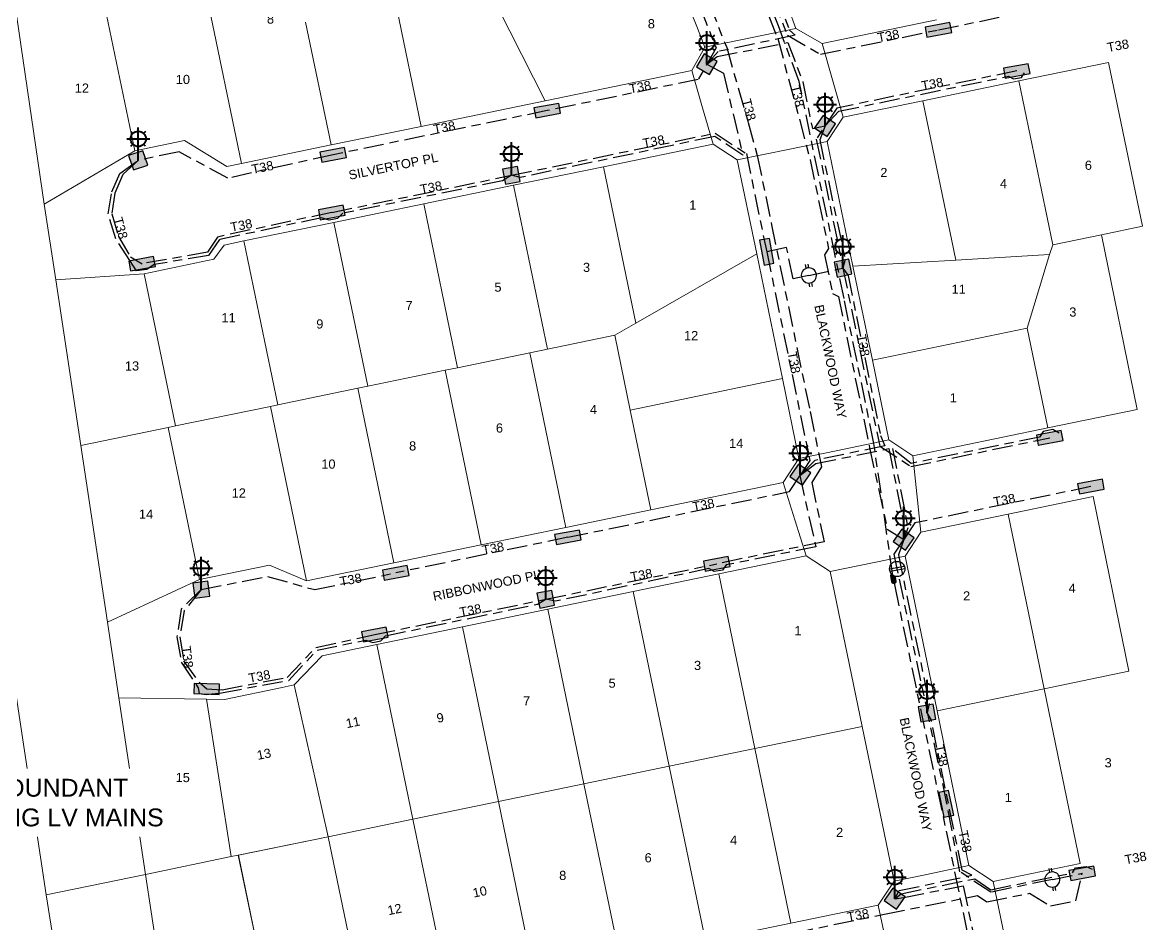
# Model space of a CAD drawing. Header units: metres. Extents: x 298156 to 298818, y 6171580 to 6172425.
# Drawn here: x 298597.5 to 298818.1, y 6171962.5 to 6172139.5 of the extents above; entities that cross this region are included whole.
import ezdxf
from ezdxf import colors
from ezdxf.entities.mleader import LeaderData, LeaderLine
from ezdxf.enums import TextEntityAlignment as Align
from ezdxf.math import Vec2, Vec3

# ---------------------------------------------------------------- set-up
doc = ezdxf.new("R2010")
doc.units = ezdxf.units.M
doc.linetypes.add('Cable Exist UG', pattern=[8.2, 4, -1.2, 1.8, -1.2])
doc.layers.get('0').update_dxf_attribs({"color": 6})
doc.layers.add('Cadastre Land Parcels_SP_EXT', color=9, linetype='Continuous', lineweight=5)
doc.layers.add('Cadastre Roads_SP_EXT', color=9, linetype='Continuous', lineweight=5)
for name, color, linetype in [('Equip_HV_EXT', 7, 'Continuous'), ('Equip_LV_EXT', 7, 'Continuous'), ('Equip_SP_SL_EXT', 7, 'Continuous'), ('Mains_HV_EXT', 7, 'Continuous'), ('Mains_LV_EXT', 7, 'Continuous'), ('Mains_SL_EXT', 7, 'Continuous'), ('Notes_SP_MISC', 7, 'Continuous'), ('SupportsUG_SP_LV_EXT', 7, 'Continuous'), ('SupportsUG_SP_LV_SL_EXT', 7, 'Continuous')]:
    doc.layers.add(name, color=color, linetype=linetype)
doc.layers.get('0').off()
doc.styles.add('COLUMN_LABEL', font='arial.ttf')
doc.styles.add('iecARIAL', font='arial.ttf', dxfattribs={"height": 2})
doc.styles.add('POLE_LABEL', font='arial.ttf')
doc.styles.get("Standard").update_dxf_attribs({"font": 'arial.ttf'})

# ---------------------------------------------------------------- blocks, each defined once
blk = doc.blocks.new('COLUMN_EXT')
blk.add_hatch(color=256).paths.add_polyline_path([(-1.49, 1.48), (-1.49, -1.49), (1.48, -1.49), (1.48, 1.48)])
blk.add_lwpolyline([(-1.49, -1.49), (1.48, -1.49), (1.48, 1.48), (-1.49, 1.48)], close=True)
for tag, height, style, flags, p in [('ASSET_NUM', 2.5, 'COLUMN_LABEL', 8, (2, 2)), ('STRUCTURE_PLANT_NUMBER', 0.2, 'POLE_LABEL', 9, (1.81, 0.03)), ('STREET_CODE', 0.2, 'COLUMN_LABEL', 9, (1.81, -0.2))]:
    blk.add_attdef(tag, text='', height=height, dxfattribs=dict(style=style, flags=flags)).set_placement(p, align=Align.MIDDLE_LEFT)
at = {"flags": 1}
blk.add_attdef('Z', (1.81, -2.35), '', height=0.2, dxfattribs=at)
at = {"flags": 9}
for tag, p in [('COLUMN_TYPE', (1.81, -0.4)), ('OWNED_BY', (1.81, -0.6)), ('STATE', (1.81, -0.8)), ('USAGE', (1.81, -1)), ('STREETNAME', (1.81, -1.6)), ('SUBURB', (1.81, -1.8)), ('LEGEND', (1.81, -1.2)), ('LOCATION', (1.81, -1.4)), ('NOTES', (1.81, -2))]:
    blk.add_attdef(tag, text='', height=0.2, dxfattribs=at).set_placement(p, align=Align.MIDDLE_LEFT)
blk = doc.blocks.new('PILLAR_EXT')
blk.add_hatch(color=256).paths.add_polyline_path([(-2.475, 0.99), (-2.475, -0.99), (2.475, -0.99), (2.475, 0.99)])
blk.add_lwpolyline([(-2.475, -0.99), (2.475, -0.99), (2.475, 0.99), (-2.475, 0.99)], close=True)
at = {"style": 'iecARIAL', "flags": 8}
blk.add_attdef('ASSET_NUM', (1.5, 3.5), '', height=2.5, dxfattribs=at)
for tag, p, flags in [('OWNED_BY', (0, -0.2), 9), ('STATE', (0, -0.4), 9), ('SUPPORT_TYPE', (0, -0.6), 9), ('STREETNAME', (0, -1.8), 9), ('SUBURB', (0, -2), 1), ('USAGE', (0, -0.8), 9), ('LEGEND', (0, -1), 9), ('LOCATION', (0, -1.2), 9), ('NOTES', (0, -1.4), 9), ('PARENT', (0, -1.6), 9)]:
    blk.add_attdef(tag, p, '', height=0.2, dxfattribs=dict(flags=flags))
blk = doc.blocks.new('SL_LANTERN_EXT')
at = {"lineweight": 40}
for p, q in [((-1.46, 5.68), (-1.06, 5.28)), ((0, 1.97), (0, 6.47)), ((1.46, 5.68), (1.06, 5.28)), ((-2.25, 4.22), (2.25, 4.22)), ((-1.46, 2.76), (-1.06, 3.16)), ((0, 0), (0, 2.72)), ((1.46, 2.76), (1.06, 3.16))]:
    blk.add_line(p, q, dxfattribs=at)
blk.add_circle((0, 4.22), 1.5, dxfattribs=at)
at = {"style": 'iecARIAL', "flags": 8}
blk.add_attdef('ASSET_NUM', (1.5, 1.5), '', height=2.5, dxfattribs=at)
for tag, p, height, flags in [('OPERATING_VOLTAGE', (0.98, -1.65), 0.2, 9), ('ORIENTATION', (0.98, -1.85), 0.2, 9), ('OWNED_BY', (0.98, -2.05), 0.2, 9), ('STATE', (0.98, -2.25), 0.2, 9), ('CONSTRUCTED_VOLTAGE', (0.98, -0.65), 0.2, 9), ('CONTROL_TYPE', (0.98, -0.85), 0.2, 9), ('LANTERN_PURPOSE', (0.98, -1.05), 0.2, 9), ('LANTERN_TYPE', (0.98, -1.25), 0.2, 9), ('NO_PHASES', (0.98, -1.45), 0.2, 9), ('LNUMBER', (2.18, -3.25), 2.5, 8), ('USAGE', (0.98, -2.45), 0.2, 9), ('CEXIST', (0.98, -2.65), 0.2, 9), ('CNEW', (0.98, -2.85), 0.2, 9), ('CNUMBER', (0.98, -3.05), 0.2, 9), ('CREMOVE', (0.98, -3.25), 0.2, 9), ('CREPLACE', (0.98, -3.45), 0.2, 9), ('LKINGHEIGHT', (0.98, -3.65), 0.2, 9), ('LBRACKET', (0.98, -3.85), 0.2, 9), ('LBRACKETVOCAB', (0.98, -4.05), 0.2, 9), ('LCATEGORY', (0.98, -4.25), 0.2, 9), ('LCHARGE1', (0.98, -4.45), 0.2, 9), ('LCHARGE1PERCENT', (0.98, -4.65), 0.2, 9), ('LCHARGE2', (0.98, -4.85), 0.2, 9), ('LCHARGE2PERCENT', (0.98, -5.05), 0.2, 9), ('LCHARGE3', (0.98, -5.25), 0.2, 9), ('LCHARGE3PERCENT', (0.98, -5.45), 0.2, 9), ('LEXIST', (0.98, -5.65), 0.2, 9), ('LLAMP', (0.98, -5.85), 0.2, 9), ('LLAMPVOCAB', (0.98, -6.05), 0.2, 9), ('LMAST', (0.98, -6.25), 0.2, 9), ('LMASTVOCAB', (0.98, -6.45), 0.2, 9), ('LNEW', (0.98, -6.65), 0.2, 9), ('LANTNUMBER', (0.98, -6.85), 0.2, 9), ('LOUTREACH', (0.98, -7.25), 0.2, 9), ('LOUTREACHVOCAB', (0.98, -7.45), 0.2, 9), ('LRATECODE', (0.98, -7.65), 0.2, 9), ('LREMOVE', (0.98, -7.85), 0.2, 9), ('LREPLACE', (0.98, -8.05), 0.2, 9), ('LTYPE', (0.98, -8.25), 0.2, 9), ('LTYPEVOCAB', (0.98, -8.45), 0.2, 9), ('LEGEND', (0.98, -8.65), 0.2, 9), ('LOCATION', (0.98, -8.85), 0.2, 9), ('STREETNAME', (0.98, -9.25), 0.2, 9), ('SUBURB', (0.98, -9.45), 0.2, 1), ('NOTES', (0.98, -9.05), 0.2, 9)]:
    blk.add_attdef(tag, p, '', height=height, dxfattribs=dict(flags=flags))
blk = doc.blocks.new('HV_STJ_EXT')
h = blk.add_hatch(color=256)
edge = h.paths.add_edge_path()
edge.add_ellipse((-0.59, 0.13), major_axis=(0.226, 0.226), ratio=1, start_angle=45, end_angle=135)
edge.add_line((-0.91, 0.13), (-0.91, -0.13))
edge.add_ellipse((-0.59, -0.13), major_axis=(0.226, 0.226), ratio=1, start_angle=135, end_angle=225)
edge.add_line((-0.59, -0.45), (0.59, -0.45))
edge.add_ellipse((0.59, -0.13), major_axis=(-0.226, 0.226), ratio=1, start_angle=135, end_angle=225)
edge.add_line((0.91, -0.13), (0.91, 0.13))
edge.add_ellipse((0.59, 0.13), major_axis=(-0.226, 0.226), ratio=1, start_angle=225, end_angle=315)
edge.add_line((0.59, 0.45), (-0.59, 0.45))
blk.add_lwpolyline([(-0.91, 0.13), (-0.91, -0.13, 0.414214), (-0.59, -0.45), (0.59, -0.45, 0.414214), (0.91, -0.13), (0.91, 0.13, 0.414214), (0.59, 0.45), (-0.59, 0.45, 0.414214)], format="xyb", close=True)
for tag, flags, p in [('ORIENTATION', 9, (1.5, 0)), ('Z', 1, (1.5, -0.8)), ('USAGE', 9, (1.5, -0.2)), ('LEGEND', 9, (1.5, -0.4)), ('NOTES', 9, (1.5, -0.6))]:
    blk.add_attdef(tag, text='', height=0.2, dxfattribs=dict(flags=flags)).set_placement(p, align=Align.MIDDLE_LEFT)
blk = doc.blocks.new('LV_UG_LINKS_OPEN_EXT')
blk.add_wipeout([(-0.25, 1.47), (-0.43, 1.43), (-0.61, 1.36), (-0.77, 1.28), (-0.93, 1.17), (-1.07, 1.05), (-1.19, 0.9), (-1.29, 0.75), (-1.38, 0.58), (-1.44, 0.4), (-1.48, 0.22), (-1.49, 0.03), (-1.49, -0.16), (-1.45, -0.34), (-1.4, -0.52), (-1.32, -0.69), (-1.23, -0.85), (-1.11, -1), (-0.98, -1.13), (-0.83, -1.24), (-0.66, -1.34), (-0.49, -1.41), (-0.31, -1.46), (-0.13, -1.49), (0.06, -1.49), (0.25, -1.47), (0.43, -1.43), (0.61, -1.36), (0.77, -1.28), (0.93, -1.17), (1.07, -1.05), (1.19, -0.9), (1.29, -0.75), (1.38, -0.58), (1.44, -0.4), (1.48, -0.22), (1.49, -0.03), (1.49, 0.16), (1.45, 0.34), (1.4, 0.52), (1.32, 0.69), (1.23, 0.85), (1.11, 1), (0.98, 1.13), (0.83, 1.24), (0.66, 1.34), (0.49, 1.41), (0.31, 1.46), (0.13, 1.49), (-0.06, 1.49)])
for p, q in [((-0.25, 1.47), (-0.25, 2.22)), ((0.25, 1.47), (0.25, 2.22)), ((-0.25, -1.47), (-0.25, -2.22)), ((0.25, -1.47), (0.25, -2.22))]:
    blk.add_line(p, q)
blk.add_lwpolyline([(0, -1.49, 1), (0, 1.49, 1)], format="xyb", close=True)
at = {"flags": 9}
for tag, p in [('ACTUAL_STATUS', (0, 0)), ('CONSTRUCTED_VOLTAGE', (0, -0.2)), ('OPERATING_VOLTAGE', (0, -0.6)), ('ORIENTATION', (0, -0.8)), ('STATE', (0, -1)), ('SWITCH_TYPE', (0, -1.2)), ('NO_PHASES', (0, -0.4)), ('USAGE', (0, -1.4)), ('NOTES', (0, -1.6))]:
    blk.add_attdef(tag, text='', height=0.2, dxfattribs=at).set_placement(p, align=Align.MIDDLE_LEFT)
at = {"flags": 1}
blk.add_attdef('Z', (0, 0), '', height=0.2, dxfattribs=at)
blk = doc.blocks.new('LV_UG_LINKS_CLOSED_EXT')
blk.add_wipeout([(-1.06, 1.06), (-1.18, 0.92), (-1.29, 0.76), (-1.37, 0.59), (-1.43, 0.42), (-1.48, 0.23), (-1.49, 0.05), (-1.49, -0.14), (-1.46, -0.33), (-1.41, -0.51), (-1.33, -0.68), (-1.24, -0.84), (-1.12, -0.99), (-0.99, -1.12), (-0.84, -1.24), (-0.68, -1.33), (-0.51, -1.41), (-0.33, -1.46), (-0.14, -1.49), (0.05, -1.49), (0.23, -1.48), (0.42, -1.43), (0.59, -1.37), (0.76, -1.29), (0.92, -1.18), (1.06, -1.06), (1.18, -0.92), (1.29, -0.76), (1.37, -0.59), (1.43, -0.42), (1.48, -0.23), (1.49, -0.05), (1.49, 0.14), (1.46, 0.33), (1.41, 0.51), (1.33, 0.68), (1.24, 0.84), (1.12, 0.99), (0.99, 1.12), (0.84, 1.24), (0.68, 1.33), (0.51, 1.41), (0.33, 1.46), (0.14, 1.49), (-0.05, 1.49), (-0.23, 1.48), (-0.42, 1.43), (-0.59, 1.37), (-0.76, 1.29), (-0.92, 1.18)])
for p, q in [((-0.25, -1.48), (-0.25, 1.48)), ((0.25, -1.48), (0.25, 1.48))]:
    blk.add_line(p, q)
blk.add_circle((0, 0), 1.5)
at = {"flags": 9}
for tag, p in [('ACTUAL_STATUS', (0, 0)), ('CONSTRUCTED_VOLTAGE', (0, -0.2)), ('OPERATING_VOLTAGE', (0, -0.6)), ('ORIENTATION', (0, -0.8)), ('STATE', (0, -1)), ('SWITCH_TYPE', (0, -1.2)), ('NO_PHASES', (0, -0.4)), ('USAGE', (0, -1.4)), ('NOTES', (0, -1.6))]:
    blk.add_attdef(tag, text='', height=0.2, dxfattribs=at).set_placement(p, align=Align.MIDDLE_LEFT)
at = {"flags": 1}
blk.add_attdef('Z', (0, 0), '', height=0.2, dxfattribs=at)

msp = doc.modelspace()

# ---------------------------------------------------------------- linework, layer by layer
at = {"layer": 'Cadastre Land Parcels_SP_EXT', "linetype": 'Continuous'}
for p, q in [((298632.88, 6172148.41), (298640.43, 6172111.85)), ((298640.43, 6172111.85), (298632.88, 6172148.41)), ((298619.5, 6172114.33), (298613.32, 6172144.21)), ((298613.32, 6172144.21), (298619.5, 6172114.33)), ((298670.93, 6172142.24), (298675.7, 6172119.13)), ((298675.7, 6172119.13), (298670.93, 6172142.24)), ((298690.85, 6172142.33), (298700.08, 6172124.17)), ((298700.08, 6172124.17), (298690.85, 6172142.33)), ((298729.98, 6172138.43), (298728.46, 6172142.13)), ((298747.86, 6172142.13), (298749.23, 6172138.37)), ((298596.34, 6172140.54), (298601.75, 6172103.86)), ((298601.75, 6172103.86), (298596.34, 6172140.54)), ((298653.03, 6172139.6), (298658.05, 6172115.49)), ((298658.05, 6172115.49), (298653.03, 6172139.6)), ((298754.42, 6172135.39), (298776.84, 6172140.02)), ((298731.41, 6172134.69), (298729.98, 6172138.43)), ((298749.23, 6172138.37), (298754.42, 6172135.39)), ((298576.8, 6172136.36), (298602.09, 6171968.27)), ((298728.83, 6172130.11), (298731.41, 6172134.69)), ((298731.41, 6172134.69), (298731.41, 6172134.69)), ((298810.66, 6172131.68), (298793.03, 6172128.04)), ((298817.3, 6172099.53), (298810.66, 6172131.68)), ((298810.66, 6172131.68), (298817.3, 6172099.53)), ((298700.08, 6172124.17), (298728.83, 6172130.11)), ((298793.03, 6172128.04), (298774.19, 6172124.15)), ((298793.03, 6172128.04), (298799.67, 6172095.89)), ((298799.67, 6172095.89), (298793.03, 6172128.04)), ((298675.7, 6172119.13), (298700.08, 6172124.17)), ((298774.19, 6172124.15), (298758.52, 6172120.92)), ((298780.65, 6172092.89), (298774.19, 6172124.15)), ((298774.19, 6172124.15), (298774.19, 6172124.15)), ((298774.19, 6172124.15), (298780.65, 6172092.89)), ((298758.52, 6172120.92), (298755.41, 6172116.19)), ((298658.05, 6172115.49), (298675.7, 6172119.13)), ((298675.7, 6172119.13), (298675.7, 6172119.13)), ((298619.5, 6172114.33), (298629.29, 6172116.36)), ((298629.29, 6172116.36), (298637.6, 6172111.26)), ((298640.43, 6172111.85), (298658.05, 6172115.49)), ((298733.05, 6172115.66), (298711.48, 6172111.2)), ((298737.77, 6172112.55), (298733.05, 6172115.66)), ((298755.41, 6172116.19), (298760.46, 6172091.7)), ((298601.75, 6172103.86), (298619.5, 6172114.33)), ((298637.6, 6172111.26), (298640.43, 6172111.85)), ((298640.43, 6172111.85), (298640.43, 6172111.85)), ((298711.48, 6172111.2), (298693.85, 6172107.56)), ((298717.83, 6172080.48), (298711.48, 6172111.2)), ((298711.48, 6172111.2), (298717.83, 6172080.48)), ((298741.58, 6172094.11), (298737.77, 6172112.55)), ((298693.85, 6172107.56), (298676.22, 6172103.92)), ((298700.49, 6172075.4), (298693.85, 6172107.56)), ((298693.85, 6172107.56), (298700.49, 6172075.4)), ((298601.75, 6172103.86), (298601.75, 6172103.86)), ((298604, 6172089), (298601.75, 6172103.86)), ((298601.75, 6172103.86), (298601.75, 6172103.86)), ((298676.22, 6172103.92), (298658.58, 6172100.27)), ((298676.22, 6172103.92), (298682.86, 6172071.76)), ((298682.86, 6172071.76), (298676.22, 6172103.92)), ((298658.58, 6172100.27), (298640.95, 6172096.63)), ((298658.58, 6172100.27), (298665.23, 6172068.12)), ((298665.23, 6172068.12), (298658.58, 6172100.27)), ((298809.24, 6172097.86), (298817.3, 6172099.53)), ((298817.3, 6172099.53), (298809.24, 6172097.86)), ((298817.3, 6172099.53), (298817.3, 6172099.53)), ((298817.3, 6172099.53), (298817.3, 6172099.53)), ((298799.67, 6172095.89), (298809.24, 6172097.86)), ((298809.24, 6172097.86), (298799.67, 6172095.89)), ((298816.28, 6172063.58), (298809.24, 6172097.86)), ((298809.24, 6172097.86), (298816.28, 6172063.58)), ((298637.03, 6172095.82), (298635.06, 6172093.03)), ((298640.95, 6172096.63), (298637.03, 6172095.82)), ((298640.95, 6172096.63), (298647.6, 6172064.47)), ((298647.6, 6172064.47), (298640.95, 6172096.63)), ((298799.67, 6172095.89), (298799.08, 6172093.97)), ((298799.08, 6172093.97), (298799.67, 6172095.89)), ((298635.06, 6172093.03), (298621.34, 6172090.2)), ((298717.83, 6172080.48), (298741.58, 6172094.11)), ((298741.58, 6172094.11), (298717.83, 6172080.48)), ((298741.58, 6172094.11), (298741.58, 6172094.11)), ((298746.64, 6172069.62), (298741.58, 6172094.11)), ((298760.46, 6172091.7), (298780.65, 6172092.89)), ((298780.65, 6172092.89), (298760.46, 6172091.7)), ((298799.08, 6172093.97), (298780.65, 6172092.89)), ((298780.65, 6172092.89), (298799.08, 6172093.97)), ((298780.65, 6172092.89), (298780.65, 6172092.89)), ((298794.64, 6172079.53), (298799.08, 6172093.97)), ((298799.08, 6172093.97), (298794.64, 6172079.53)), ((298760.46, 6172091.7), (298764.28, 6172073.26)), ((298621.34, 6172090.2), (298604, 6172089)), ((298604, 6172089), (298608.91, 6172056.46)), ((298608.91, 6172056.46), (298604, 6172089)), ((298627.52, 6172060.33), (298621.34, 6172090.2)), ((298621.34, 6172090.2), (298627.52, 6172060.33)), ((298713.73, 6172078.14), (298717.83, 6172080.48)), ((298717.83, 6172080.48), (298713.73, 6172078.14)), ((298717.83, 6172080.48), (298717.83, 6172080.48)), ((298764.28, 6172073.26), (298794.64, 6172079.53)), ((298794.64, 6172079.53), (298764.28, 6172073.26)), ((298794.64, 6172079.53), (298794.64, 6172079.53)), ((298794.64, 6172079.53), (298798.69, 6172059.93)), ((298798.69, 6172059.93), (298794.64, 6172079.53)), ((298794.64, 6172079.53), (298794.64, 6172079.53)), ((298713.73, 6172078.14), (298700.49, 6172075.4)), ((298700.49, 6172075.4), (298713.73, 6172078.14)), ((298716.77, 6172063.45), (298713.73, 6172078.14)), ((298713.73, 6172078.14), (298716.77, 6172063.45)), ((298697.08, 6172074.69), (298700.49, 6172075.4)), ((298700.49, 6172075.4), (298697.08, 6172074.69)), ((298700.49, 6172075.4), (298700.49, 6172075.4)), ((298697.08, 6172074.69), (298682.86, 6172071.76)), ((298682.86, 6172071.76), (298697.08, 6172074.69)), ((298704.13, 6172040.41), (298697.08, 6172074.69)), ((298697.08, 6172074.69), (298704.13, 6172040.41)), ((298764.28, 6172073.26), (298767.51, 6172057.58)), ((298665.23, 6172068.12), (298680.43, 6172071.25)), ((298680.43, 6172071.25), (298665.23, 6172068.12)), ((298682.86, 6172071.76), (298680.43, 6172071.25)), ((298680.43, 6172071.25), (298682.86, 6172071.76)), ((298680.43, 6172071.25), (298687.47, 6172036.97)), ((298687.47, 6172036.97), (298680.43, 6172071.25)), ((298682.86, 6172071.76), (298682.86, 6172071.76)), ((298746.64, 6172069.62), (298716.77, 6172063.45)), ((298716.77, 6172063.45), (298746.64, 6172069.62)), ((298749.88, 6172053.94), (298746.64, 6172069.62)), ((298746.64, 6172069.62), (298746.64, 6172069.62)), ((298647.6, 6172064.47), (298663.28, 6172067.71)), ((298663.28, 6172067.71), (298647.6, 6172064.47)), ((298665.23, 6172068.12), (298663.28, 6172067.71)), ((298663.28, 6172067.71), (298665.23, 6172068.12)), ((298663.28, 6172067.71), (298670.33, 6172033.43)), ((298670.33, 6172033.43), (298663.28, 6172067.71)), ((298663.28, 6172067.71), (298663.28, 6172067.71)), ((298665.23, 6172068.12), (298665.23, 6172068.12)), ((298646.14, 6172064.17), (298627.52, 6172060.33)), ((298627.52, 6172060.33), (298646.14, 6172064.17)), ((298647.6, 6172064.47), (298646.14, 6172064.17)), ((298646.14, 6172064.17), (298647.6, 6172064.47)), ((298653.23, 6172029.89), (298646.14, 6172064.17)), ((298646.14, 6172064.17), (298646.14, 6172064.17)), ((298646.14, 6172064.17), (298653.23, 6172029.89)), ((298646.14, 6172064.17), (298646.14, 6172064.17)), ((298720.81, 6172043.86), (298716.77, 6172063.45)), ((298716.77, 6172063.45), (298716.77, 6172063.45)), ((298716.77, 6172063.45), (298720.81, 6172043.86)), ((298798.69, 6172059.93), (298816.28, 6172063.58)), ((298816.28, 6172063.58), (298816.28, 6172063.58)), ((298626.06, 6172060.02), (298608.91, 6172056.46)), ((298608.91, 6172056.46), (298626.06, 6172060.02)), ((298627.52, 6172060.33), (298626.06, 6172060.02)), ((298626.06, 6172060.02), (298627.52, 6172060.33)), ((298626.06, 6172060.02), (298632.24, 6172030.15)), ((298632.24, 6172030.15), (298626.06, 6172060.02)), ((298627.52, 6172060.33), (298627.52, 6172060.33)), ((298772.24, 6172054.47), (298798.69, 6172059.93)), ((298767.51, 6172057.58), (298772.24, 6172054.47)), ((298608.91, 6172056.46), (298614.13, 6172021.82)), ((298614.13, 6172021.82), (298608.91, 6172056.46)), ((298746.77, 6172049.22), (298749.88, 6172053.94)), ((298720.81, 6172043.86), (298746.77, 6172049.22)), ((298746.77, 6172049.22), (298746.77, 6172049.22)), ((298807.6, 6172046.45), (298790.95, 6172043.02)), ((298814.65, 6172012.17), (298807.6, 6172046.45)), ((298807.6, 6172046.45), (298814.65, 6172012.17)), ((298704.13, 6172040.41), (298720.81, 6172043.86)), ((298790.95, 6172043.02), (298773.8, 6172039.48)), ((298798, 6172008.73), (298790.95, 6172043.02)), ((298790.95, 6172043.02), (298798, 6172008.73)), ((298687.47, 6172036.97), (298704.13, 6172040.41)), ((298704.13, 6172040.41), (298704.13, 6172040.41)), ((298773.8, 6172039.48), (298770.69, 6172034.75)), ((298670.33, 6172033.43), (298687.47, 6172036.97)), ((298687.47, 6172036.97), (298687.47, 6172036.97)), ((298653.23, 6172029.89), (298670.33, 6172033.43)), ((298751.28, 6172034.82), (298734.13, 6172031.28)), ((298756, 6172031.72), (298751.28, 6172034.82)), ((298770.69, 6172034.75), (298776.97, 6172004.39)), ((298632.24, 6172030.15), (298645.95, 6172032.99)), ((298645.95, 6172032.99), (298653.23, 6172029.89)), ((298734.13, 6172031.28), (298717.36, 6172027.82)), ((298734.13, 6172031.28), (298741.19, 6171997)), ((298741.19, 6171997), (298734.13, 6172031.28)), ((298762.27, 6172001.35), (298756, 6172031.72)), ((298756, 6172031.72), (298756, 6172031.72)), ((298614.13, 6172021.82), (298632.24, 6172030.15)), ((298632.24, 6172030.15), (298632.24, 6172030.15)), ((298717.36, 6172027.82), (298700.59, 6172024.35)), ((298724.42, 6171993.54), (298717.36, 6172027.82)), ((298717.36, 6172027.82), (298717.36, 6172027.82)), ((298717.36, 6172027.82), (298724.42, 6171993.54)), ((298700.59, 6172024.35), (298683.81, 6172020.89)), ((298700.59, 6172024.35), (298707.64, 6171990.07)), ((298707.64, 6171990.07), (298700.59, 6172024.35)), ((298616.39, 6172006.96), (298614.13, 6172021.82)), ((298683.81, 6172020.89), (298667.04, 6172017.42)), ((298690.87, 6171986.61), (298683.81, 6172020.89)), ((298683.81, 6172020.89), (298683.81, 6172020.89)), ((298683.81, 6172020.89), (298690.87, 6171986.61)), ((298667.04, 6172017.42), (298656.26, 6172015.2)), ((298674.12, 6171983.15), (298667.04, 6172017.42)), ((298667.04, 6172017.42), (298674.12, 6171983.15)), ((298656.26, 6172015.2), (298650.81, 6172009.48)), ((298798, 6172008.73), (298814.65, 6172012.17)), ((298814.65, 6172012.17), (298798, 6172008.73)), ((298814.65, 6172012.17), (298814.65, 6172012.17)), ((298648.47, 6172008.95), (298637.1, 6172006.64)), ((298650.81, 6172009.48), (298648.47, 6172008.95)), ((298657.46, 6171979.7), (298650.81, 6172009.48)), ((298650.81, 6172009.48), (298657.46, 6171979.7)), ((298633.6, 6172006.7), (298616.39, 6172006.96)), ((298616.39, 6172006.96), (298621.62, 6171972.3)), ((298621.62, 6171972.3), (298616.39, 6172006.96)), ((298776.97, 6172004.39), (298798, 6172008.73)), ((298798, 6172008.73), (298776.97, 6172004.39)), ((298798, 6172008.73), (298805.07, 6171974.45)), ((298805.07, 6171974.45), (298798, 6172008.73)), ((298637.1, 6172006.64), (298633.6, 6172006.7)), ((298633.6, 6172006.7), (298638.46, 6171975.78)), ((298638.46, 6171975.78), (298633.6, 6172006.7)), ((298776.97, 6172004.39), (298776.97, 6172004.39)), ((298776.97, 6172004.39), (298783.24, 6171974.02)), ((298762.27, 6172001.35), (298741.19, 6171997)), ((298741.19, 6171997), (298762.27, 6172001.35)), ((298768.55, 6171970.98), (298762.27, 6172001.35)), ((298741.19, 6171997), (298724.42, 6171993.54)), ((298724.42, 6171993.54), (298741.19, 6171997)), ((298741.19, 6171997), (298748.3, 6171962.72)), ((298748.3, 6171962.72), (298741.19, 6171997)), ((298724.42, 6171993.54), (298707.64, 6171990.07)), ((298707.64, 6171990.07), (298724.42, 6171993.54)), ((298731.52, 6171959.26), (298724.42, 6171993.54)), ((298724.42, 6171993.54), (298731.52, 6171959.26)), ((298724.42, 6171993.54), (298724.42, 6171993.54)), ((298707.64, 6171990.07), (298690.87, 6171986.61)), ((298690.87, 6171986.61), (298707.64, 6171990.07)), ((298714.75, 6171955.79), (298707.64, 6171990.07)), ((298707.64, 6171990.07), (298714.75, 6171955.79)), ((298674.12, 6171983.15), (298690.87, 6171986.61)), ((298690.87, 6171986.61), (298674.12, 6171983.15)), ((298697.97, 6171952.33), (298690.87, 6171986.61)), ((298690.87, 6171986.61), (298690.87, 6171986.61)), ((298690.87, 6171986.61), (298697.97, 6171952.33)), ((298690.87, 6171986.61), (298690.87, 6171986.61)), ((298657.46, 6171979.7), (298674.12, 6171983.15)), ((298674.12, 6171983.15), (298657.46, 6171979.7)), ((298674.12, 6171983.15), (298674.12, 6171983.15)), ((298681.2, 6171948.86), (298674.12, 6171983.15)), ((298674.12, 6171983.15), (298681.2, 6171948.86)), ((298639.83, 6171976.06), (298657.46, 6171979.7)), ((298657.46, 6171979.7), (298639.84, 6171976.06)), ((298657.46, 6171979.7), (298657.46, 6171979.7)), ((298657.46, 6171979.7), (298664.55, 6171945.42)), ((298664.55, 6171945.42), (298657.46, 6171979.7)), ((298657.46, 6171979.7), (298657.46, 6171979.7)), ((298638.46, 6171975.78), (298639.83, 6171976.06)), ((298639.83, 6171976.06), (298638.46, 6171975.78)), ((298646.01, 6171946.19), (298639.83, 6171976.06)), ((298639.84, 6171976.06), (298646.01, 6171946.19)), ((298621.62, 6171972.3), (298638.46, 6171975.78)), ((298638.46, 6171975.78), (298621.62, 6171972.3)), ((298638.46, 6171975.78), (298638.46, 6171975.78)), ((298783.24, 6171974.02), (298787.96, 6171970.91)), ((298787.96, 6171970.91), (298805.07, 6171974.45)), ((298805.07, 6171974.45), (298805.07, 6171974.45)), ((298621.62, 6171972.3), (298602.09, 6171968.27)), ((298602.09, 6171968.27), (298621.62, 6171972.3)), ((298626.85, 6171937.64), (298621.62, 6171972.3)), ((298621.62, 6171972.3), (298626.85, 6171937.64)), ((298765.44, 6171966.26), (298768.55, 6171970.98)), ((298768.55, 6171970.98), (298768.55, 6171970.98)), ((298602.09, 6171968.27), (298628.69, 6171802.89)), ((298748.3, 6171962.72), (298765.44, 6171966.26)), ((298731.52, 6171959.26), (298748.3, 6171962.72)), ((298748.3, 6171962.72), (298748.3, 6171962.72))]:
    msp.add_line(p, q, dxfattribs=at)
at = {"layer": 'Cadastre Roads_SP_EXT', "linetype": 'Continuous'}
for p, q in [((298728.46, 6172142.13), (298729.98, 6172138.43)), ((298749.23, 6172138.37), (298747.86, 6172142.13)), ((298776.84, 6172140.02), (298754.42, 6172135.39)), ((298729.98, 6172138.43), (298731.41, 6172134.69)), ((298738.79, 6172136.21), (298749.23, 6172138.37)), ((298602.09, 6171968.27), (298576.8, 6172136.36)), ((298731.41, 6172134.69), (298738.79, 6172136.21)), ((298754.42, 6172135.39), (298756.44, 6172128.26)), ((298793.03, 6172128.04), (298810.66, 6172131.68)), ((298728.83, 6172130.11), (298700.08, 6172124.17)), ((298730.97, 6172122.77), (298728.83, 6172130.11)), ((298756.44, 6172128.26), (298758.52, 6172120.92)), ((298774.19, 6172124.15), (298793.03, 6172128.04)), ((298700.08, 6172124.17), (298675.7, 6172119.13)), ((298758.52, 6172120.92), (298774.19, 6172124.15)), ((298733.05, 6172115.66), (298730.97, 6172122.77)), ((298675.7, 6172119.13), (298658.05, 6172115.49)), ((298629.29, 6172116.36), (298619.5, 6172114.33)), ((298637.6, 6172111.26), (298629.29, 6172116.36)), ((298658.05, 6172115.49), (298640.43, 6172111.85)), ((298711.48, 6172111.2), (298733.05, 6172115.66)), ((298733.05, 6172115.66), (298733.05, 6172115.66)), ((298755.41, 6172116.19), (298748.11, 6172114.68)), ((298760.46, 6172091.7), (298755.41, 6172116.19)), ((298619.5, 6172114.33), (298601.75, 6172103.86)), ((298748.11, 6172114.68), (298737.77, 6172112.55)), ((298640.43, 6172111.85), (298637.6, 6172111.26)), ((298693.85, 6172107.56), (298711.48, 6172111.2)), ((298737.77, 6172112.55), (298741.58, 6172094.11)), ((298676.22, 6172103.92), (298693.85, 6172107.56)), ((298601.75, 6172103.86), (298604, 6172089)), ((298658.58, 6172100.27), (298676.22, 6172103.92)), ((298640.95, 6172096.63), (298658.58, 6172100.27)), ((298635.06, 6172093.03), (298637.03, 6172095.82)), ((298637.03, 6172095.82), (298640.95, 6172096.63)), ((298621.34, 6172090.2), (298635.06, 6172093.03)), ((298741.58, 6172094.11), (298746.64, 6172069.62)), ((298764.28, 6172073.26), (298760.46, 6172091.7)), ((298760.46, 6172091.7), (298760.46, 6172091.7)), ((298604, 6172089), (298621.34, 6172090.2)), ((298767.51, 6172057.58), (298764.28, 6172073.26)), ((298746.64, 6172069.62), (298749.88, 6172053.94)), ((298816.28, 6172063.58), (298798.69, 6172059.93)), ((298798.69, 6172059.93), (298772.24, 6172054.47)), ((298757.18, 6172055.45), (298767.51, 6172057.58)), ((298749.88, 6172053.94), (298757.18, 6172055.45)), ((298772.24, 6172054.47), (298773.02, 6172046.99)), ((298746.77, 6172049.22), (298720.81, 6172043.86)), ((298749.07, 6172041.89), (298746.77, 6172049.22)), ((298773.02, 6172046.99), (298773.8, 6172039.48)), ((298790.95, 6172043.02), (298807.6, 6172046.45)), ((298720.81, 6172043.86), (298704.13, 6172040.41)), ((298773.8, 6172039.48), (298790.95, 6172043.02)), ((298704.13, 6172040.41), (298687.47, 6172036.97)), ((298751.28, 6172034.82), (298749.07, 6172041.89)), ((298687.47, 6172036.97), (298670.33, 6172033.43)), ((298670.33, 6172033.43), (298653.23, 6172029.89)), ((298734.13, 6172031.28), (298751.28, 6172034.82)), ((298751.28, 6172034.82), (298751.28, 6172034.82)), ((298764.62, 6172033.5), (298756, 6172031.72)), ((298770.69, 6172034.75), (298764.62, 6172033.5)), ((298776.97, 6172004.39), (298770.69, 6172034.75)), ((298645.95, 6172032.99), (298632.24, 6172030.15)), ((298653.23, 6172029.89), (298645.95, 6172032.99)), ((298717.36, 6172027.82), (298734.13, 6172031.28)), ((298756, 6172031.72), (298762.27, 6172001.35)), ((298632.24, 6172030.15), (298614.13, 6172021.82)), ((298700.59, 6172024.35), (298717.36, 6172027.82)), ((298683.81, 6172020.89), (298700.59, 6172024.35)), ((298614.13, 6172021.82), (298616.39, 6172006.96)), ((298667.04, 6172017.42), (298683.81, 6172020.89)), ((298656.26, 6172015.2), (298667.04, 6172017.42)), ((298650.81, 6172009.48), (298656.26, 6172015.2)), ((298637.1, 6172006.64), (298648.47, 6172008.95)), ((298648.47, 6172008.95), (298650.81, 6172009.48)), ((298616.39, 6172006.96), (298633.6, 6172006.7)), ((298633.6, 6172006.7), (298637.1, 6172006.64)), ((298783.24, 6171974.02), (298776.97, 6172004.39)), ((298776.97, 6172004.39), (298776.97, 6172004.39)), ((298762.27, 6172001.35), (298768.55, 6171970.98)), ((298774.63, 6171972.24), (298783.24, 6171974.02)), ((298805.07, 6171974.45), (298787.96, 6171970.91)), ((298768.55, 6171970.98), (298774.63, 6171972.24)), ((298787.96, 6171970.91), (298789.47, 6171963.62)), ((298628.69, 6171802.89), (298602.09, 6171968.27)), ((298765.44, 6171966.26), (298748.3, 6171962.72)), ((298766.96, 6171958.86), (298765.44, 6171966.26)), ((298748.3, 6171962.72), (298731.52, 6171959.26)), ((298789.47, 6171963.62), (298791.01, 6171956.21))]:
    msp.add_line(p, q, dxfattribs=at)
at = {"layer": 'Mains_HV_EXT', "linetype": 'Cable Exist UG'}
for p, q in [((298745.85, 6172138.87), (298740.43, 6172152.38)), ((298749.92, 6172127.93), (298745.85, 6172138.87)), ((298764.59, 6172056.89), (298758.72, 6172085.34)), ((298768.66, 6172028.9), (298780.43, 6171972.82)), ((298780.43, 6171972.82), (298788.9, 6171931.8))]:
    msp.add_line(p, q, dxfattribs=at)
at = {"layer": 'Mains_LV_EXT', "linetype": 'Cable Exist UG'}
for p, q in [((298741.63, 6172151.86), (298747.61, 6172137)), ((298740.87, 6172148.58), (298745.71, 6172136.36)), ((298730.4, 6172142.64), (298733.62, 6172134.54)), ((298732.19, 6172143.44), (298735.69, 6172134.58)), ((298777.25, 6172138.07), (298799.61, 6172142.69)), ((298747.61, 6172137), (298754.08, 6172133.29)), ((298754.08, 6172133.29), (298777.25, 6172138.07)), ((298745.71, 6172136.36), (298752.07, 6172112.59)), ((298733.62, 6172134.54), (298730.12, 6172128.34)), ((298735.69, 6172134.58), (298739.89, 6172119.91)), ((298730.12, 6172128.34), (298700.48, 6172122.22)), ((298792.62, 6172130.01), (298757.3, 6172122.72)), ((298700.48, 6172122.22), (298658.45, 6172113.54)), ((298757.3, 6172122.72), (298753.28, 6172116.61)), ((298739.89, 6172119.91), (298741.68, 6172113.41)), ((298693.44, 6172109.53), (298733.45, 6172117.8)), ((298733.45, 6172117.8), (298739.56, 6172113.78)), ((298628.22, 6172114.13), (298620.19, 6172112.46)), ((298637.79, 6172108.95), (298628.22, 6172114.13)), ((298658.45, 6172113.54), (298637.79, 6172108.95)), ((298739.56, 6172113.78), (298743.54, 6172094.52)), ((298741.68, 6172113.41), (298744.49, 6172099.83)), ((298620.19, 6172112.46), (298617.15, 6172109.7)), ((298752.07, 6172112.59), (298755.67, 6172095.13)), ((298617.15, 6172109.7), (298615.63, 6172106.05)), ((298658.18, 6172102.24), (298693.44, 6172109.53)), ((298615.63, 6172106.05), (298615, 6172101.98)), ((298615, 6172101.98), (298616.34, 6172097.49)), ((298658.18, 6172102.24), (298635.75, 6172097.41)), ((298616.34, 6172097.49), (298618.69, 6172093.49)), ((298635.75, 6172097.41), (298633.8, 6172094.42)), ((298747.46, 6172095.33), (298743.54, 6172094.52)), ((298748.72, 6172089.23), (298747.46, 6172095.33)), ((298755.67, 6172095.13), (298754.91, 6172093.9)), ((298618.69, 6172093.49), (298620.94, 6172092.17)), ((298633.8, 6172094.42), (298620.94, 6172092.17)), ((298754.91, 6172093.9), (298756.48, 6172086.29)), ((298758.51, 6172091.31), (298765.72, 6172056.38)), ((298756.48, 6172086.29), (298757.61, 6172085.76)), ((298757.61, 6172085.76), (298760.93, 6172069.67)), ((298760.93, 6172069.67), (298763.75, 6172056.04)), ((298752.06, 6172063.16), (298754.31, 6172052.27)), ((298771.83, 6172052.36), (298799.09, 6172057.99)), ((298763.75, 6172056.04), (298767.21, 6172040.08)), ((298765.72, 6172056.38), (298771.83, 6172052.36)), ((298752, 6172053.55), (298750.17, 6172050.76)), ((298754.31, 6172052.27), (298752.4, 6172049.21)), ((298747.99, 6172047.44), (298750.17, 6172050.76)), ((298752.4, 6172049.21), (298754.79, 6172037.6)), ((298704.53, 6172038.46), (298747.99, 6172047.44)), ((298807.19, 6172048.42), (298772.59, 6172041.28)), ((298767.21, 6172040.08), (298770.43, 6172038.01)), ((298772.59, 6172041.28), (298770.43, 6172038.01)), ((298704.53, 6172038.46), (298670.74, 6172031.48)), ((298754.79, 6172037.6), (298733.73, 6172033.25)), ((298768.57, 6172035.17), (298770.43, 6172038.01)), ((298700.18, 6172026.32), (298733.73, 6172033.25)), ((298654.83, 6172028.19), (298670.74, 6172031.48)), ((298632.55, 6172028.19), (298645.55, 6172030.79)), ((298645.55, 6172030.79), (298654.83, 6172028.19)), ((298632.55, 6172028.19), (298629.21, 6172024.07)), ((298666.63, 6172019.39), (298700.18, 6172026.32)), ((298629.21, 6172024.07), (298628.37, 6172018.91)), ((298628.37, 6172018.91), (298629.1, 6172014.22)), ((298655.06, 6172016.85), (298666.63, 6172019.39)), ((298649.44, 6172010.96), (298655.06, 6172016.85)), ((298629.1, 6172014.22), (298632.13, 6172010.02)), ((298632.13, 6172010.02), (298633.63, 6172008.71)), ((298636.68, 6172008.55), (298649.44, 6172010.96)), ((298633.63, 6172008.71), (298636.68, 6172008.55)), ((298781.45, 6171972.82), (298778.91, 6171986.2)), ((298787.56, 6171968.8), (298781.45, 6171972.82)), ((298804.23, 6171967.13), (298805.48, 6171972.51)), ((298766.65, 6171964.48), (298784.89, 6171968.15)), ((298784.89, 6171968.15), (298786.72, 6171966.93)), ((298786.72, 6171966.93), (298795.13, 6171968.58)), ((298799.24, 6171966.1), (298804.23, 6171967.13)), ((298748.7, 6171960.77), (298766.65, 6171964.48))]:
    msp.add_line(p, q, dxfattribs=at)
at = {"layer": 'Mains_SL_EXT', "linetype": 'Cable Exist UG'}
for p, q in [((298742.04, 6172152.6), (298748.05, 6172137.99)), ((298749.14, 6172137.03), (298734.03, 6172133.82)), ((298748.05, 6172137.99), (298749.14, 6172137.03)), ((298733.8, 6172132.82), (298747.69, 6172135.58)), ((298747.69, 6172135.58), (298750.64, 6172127.88)), ((298734.03, 6172133.82), (298731.81, 6172131.34)), ((298731.81, 6172131.34), (298733.8, 6172132.82)), ((298731.81, 6172131.34), (298735.06, 6172129.59)), ((298735.06, 6172129.59), (298738.86, 6172113.46)), ((298757.68, 6172122.11), (298790.99, 6172128.97)), ((298790.99, 6172128.97), (298792.01, 6172128.49)), ((298792.01, 6172128.49), (298793.58, 6172128.73)), ((298793.58, 6172128.73), (298794.12, 6172129.63)), ((298750.64, 6172127.88), (298752.5, 6172118.74)), ((298755.01, 6172119.23), (298757.68, 6172122.11)), ((298752.5, 6172118.74), (298755.01, 6172119.23)), ((298755.01, 6172119.23), (298753.95, 6172116.46)), ((298733.36, 6172117.15), (298695.13, 6172109.1)), ((298738.86, 6172113.46), (298733.36, 6172117.15)), ((298616.59, 6172109.91), (298620.19, 6172112.46)), ((298614.98, 6172106.29), (298616.59, 6172109.91)), ((298691.71, 6172108.43), (298660.32, 6172102.06)), ((298693.44, 6172109.53), (298691.71, 6172108.43)), ((298695.13, 6172109.1), (298693.44, 6172109.53)), ((298614.31, 6172101.93), (298614.98, 6172106.29)), ((298615.79, 6172097.03), (298614.31, 6172101.93)), ((298660.32, 6172102.06), (298659.31, 6172101.06)), ((298656.16, 6172101.19), (298636.11, 6172096.9)), ((298657.64, 6172100.72), (298656.16, 6172101.19)), ((298659.31, 6172101.06), (298657.64, 6172100.72)), ((298618.54, 6172092.81), (298615.79, 6172097.03)), ((298636.11, 6172096.9), (298633.96, 6172093.81)), ((298619.88, 6172090.79), (298618.54, 6172092.81)), ((298633.96, 6172093.81), (298623.3, 6172092)), ((298758.94, 6172093.01), (298758.51, 6172091.31)), ((298621.89, 6172091.06), (298619.88, 6172090.79)), ((298623.3, 6172092), (298621.89, 6172091.06)), ((298758.51, 6172091.31), (298759.55, 6172089.83)), ((298759.55, 6172089.83), (298765.89, 6172058.45)), ((298765.89, 6172058.45), (298766.7, 6172056.41)), ((298797.1, 6172058.13), (298771.91, 6172052.97)), ((298797.8, 6172059.26), (298797.1, 6172058.13)), ((298799.68, 6172059.63), (298797.8, 6172059.26)), ((298800.97, 6172058.88), (298799.68, 6172059.63)), ((298766.7, 6172056.41), (298753, 6172053.56)), ((298753.21, 6172052.92), (298767.5, 6172055.87)), ((298767.5, 6172055.87), (298770.67, 6172039.87)), ((298771.91, 6172052.97), (298768.25, 6172055.87)), ((298768.25, 6172055.87), (298771.26, 6172040.3)), ((298753, 6172053.56), (298750.05, 6172050.57)), ((298750.05, 6172050.57), (298753.21, 6172052.92)), ((298750.05, 6172050.57), (298753.16, 6172036.59)), ((298771.26, 6172040.3), (298770.43, 6172038.01)), ((298770.67, 6172039.87), (298770.43, 6172038.01)), ((298753.16, 6172036.59), (298735.59, 6172033.04)), ((298732.21, 6172032.34), (298702.07, 6172025.9)), ((298733.23, 6172031.75), (298732.21, 6172032.34)), ((298734.89, 6172032.02), (298733.23, 6172031.75)), ((298735.59, 6172033.04), (298734.89, 6172032.02)), ((298632.55, 6172028.19), (298628.63, 6172024.34)), ((298668.71, 6172019.13), (298698.58, 6172025.36)), ((298698.58, 6172025.36), (298700.18, 6172026.32)), ((298702.07, 6172025.9), (298700.18, 6172026.32)), ((298628.63, 6172024.34), (298627.77, 6172018.91)), ((298627.77, 6172018.91), (298628.63, 6172013.97)), ((298655.28, 6172016.34), (298664.89, 6172018.27)), ((298664.89, 6172018.27), (298666.24, 6172017.79)), ((298666.24, 6172017.79), (298667.8, 6172018.16)), ((298667.8, 6172018.16), (298668.71, 6172019.13)), ((298649.74, 6172010.37), (298655.28, 6172016.34)), ((298628.63, 6172013.97), (298631.96, 6172008.92)), ((298631.96, 6172008.92), (298632.12, 6172007.79)), ((298636.53, 6172007.96), (298649.74, 6172010.37)), ((298632.12, 6172007.79), (298633.52, 6172007.63)), ((298633.52, 6172007.63), (298636.53, 6172007.96)), ((298775.45, 6172005.75), (298775.01, 6172003.99)), ((298775.83, 6172002.69), (298775.01, 6172003.99)), ((298781.9, 6171973.14), (298775.83, 6172002.69)), ((298804.13, 6171973.56), (298806.24, 6171973.87)), ((298806.24, 6171973.87), (298807.43, 6171973.31)), ((298769.57, 6171969.11), (298783.83, 6171972.12)), ((298769.92, 6171968.51), (298784.4, 6171971.45)), ((298783.83, 6171972.12), (298781.9, 6171973.14)), ((298784.4, 6171971.45), (298787.54, 6171969.29)), ((298803.57, 6171972.59), (298804.13, 6171973.56)), ((298770.43, 6171967.79), (298782.13, 6171970.06)), ((298782.13, 6171970.06), (298784.94, 6171956.33)), ((298768.66, 6171967.53), (298769.57, 6171969.11)), ((298768.66, 6171967.53), (298769.92, 6171968.51)), ((298768.66, 6171967.53), (298770.43, 6171967.79))]:
    msp.add_line(p, q, dxfattribs=at)

# ---------------------------------------------------------------- block references
at = {"layer": 'Equip_HV_EXT', "rotation": 98.99025244911094}
msp.add_blockref('HV_STJ_EXT', (298768.4, 6172030.36), dxfattribs=at)
at = {"layer": 'Equip_LV_EXT', "rotation": 10.00402499434773}
msp.add_blockref('LV_UG_LINKS_OPEN_EXT', (298751.82, 6172089.87), dxfattribs=at)
at = {"layer": 'Equip_SP_SL_EXT'}
for p in [(298731.81, 6172131.34), (298755.01, 6172119.23), (298620.19, 6172112.46), (298693.44, 6172109.53), (298758.51, 6172091.31), (298750.13, 6172050.79), (298770.43, 6172038.01), (298632.55, 6172028.19), (298700.18, 6172026.32), (298775.01, 6172003.99), (298768.66, 6171967.53)]:
    msp.add_blockref('SL_LANTERN_EXT', p, dxfattribs=at)
at = {"layer": 'SupportsUG_SP_LV_EXT'}
for p, rotation in [((298777.25, 6172138.07), 190.4625887427891), ((298792.62, 6172130.01), 10.53423831904814), ((298700.48, 6172122.22), 190.4699917212845), ((298658.45, 6172113.54), 190.473493130033), ((298658.18, 6172102.24), 10.54424234404248), ((298743.54, 6172094.52), 280.5022150604161), ((298620.94, 6172092.17), 10.54424234404248), ((298799.09, 6172057.99), 190.4647896282876), ((298807.19, 6172048.42), 10.53723952654645), ((298704.53, 6172038.46), 190.4687912382853), ((298733.73, 6172033.25), 10.54924435653962), ((298670.74, 6172031.48), 190.4877988857748), ((298666.63, 6172019.39), 10.53823992904587), ((298633.63, 6172008.71), 357.9852894063883), ((298778.78, 6171986.16), 281.6695569992646), ((298805.48, 6171972.51), 190.4834971550272)]:
    msp.add_blockref('PILLAR_EXT', p, dxfattribs=dict(at, rotation=rotation))
at = {"layer": 'SupportsUG_SP_LV_SL_EXT'}
for p, rotation in [((298731.81, 6172131.34), 239.3985775258903), ((298755.01, 6172119.23), 55.55435159861169), ((298620.19, 6172112.46), 198.963108820736), ((298693.44, 6172109.53), 10.54124113654417), ((298758.51, 6172091.31), 101.8671434733458), ((298750.17, 6172050.76), 235.4816015796032), ((298770.43, 6172038.01), 55.55435159861169), ((298632.55, 6172028.19), 187.9627829772015), ((298700.18, 6172026.32), 10.53924033154534), ((298775.01, 6172003.99), 100.4305654841572), ((298768.66, 6171967.53), 235.4756992048563)]:
    msp.add_blockref('COLUMN_EXT', p, dxfattribs=dict(at, rotation=rotation))

# ---------------------------------------------------------------- texts
at = {"layer": 'Cadastre Land Parcels_SP_EXT'}
for s, p in [('8', (298645.45, 6172139.3)), ('8', (298720.2, 6172138.38)), ('10', (298627.56, 6172127.44)), ('12', (298607.73, 6172125.74)), ('2', (298765.84, 6172109.17)), ('6', (298805.98, 6172110.6)), ('4', (298789.32, 6172106.99)), ('1', (298728.34, 6172102.8)), ('3', (298707.48, 6172090.56)), ('5', (298690.1, 6172086.67)), ('11', (298779.82, 6172086.27)), ('7', (298672.66, 6172083.07)), ('11', (298636.52, 6172080.67)), ('3', (298802.93, 6172081.79)), ('9', (298655.13, 6172079.44)), ('12', (298727.31, 6172077.16)), ('13', (298617.57, 6172071.2)), ('1', (298779.47, 6172064.95)), ('4', (298708.84, 6172062.66)), ('6', (298690.39, 6172059.02)), ('14', (298736.17, 6172056.02)), ('8', (298673.35, 6172055.5)), ('10', (298656.12, 6172051.94)), ('12', (298638.52, 6172046.26)), ('14', (298620.33, 6172042.11)), ('4', (298802.8, 6172027.59)), ('2', (298782.08, 6172026.07)), ('1', (298748.98, 6172019.24)), ('3', (298729.27, 6172012.41)), ('5', (298712.5, 6172008.94)), ('7', (298695.73, 6172005.48)), ('3', (298809.86, 6171993.31)), ('1', (298790.25, 6171986.5)), ('2', (298757.15, 6171979.66)), ('4', (298736.35, 6171978.13)), ('6', (298719.58, 6171974.66)), ('8', (298702.81, 6171971.2))]:
    msp.add_text(s, height=1.8, dxfattribs=at).set_placement(p)
for s, rotation, p in [('11', 11.6538, (298661.14, 6172000.99)), ('9', 11.6696, (298678.96, 6172002.02)), ('13', 11.6721, (298643.68, 6171994.76)), ('15', 359.1794, (298627.52, 6171990.44)), ('10', 11.667, (298686.04, 6171967.73)), ('12', 11.6696, (298669.33, 6171964.28))]:
    msp.add_text(s, height=1.8, rotation=rotation, dxfattribs=at).set_placement(p)
at = {"layer": 'Cadastre Roads_SP_EXT'}
for s, rotation, p in [('SILVERTOP PL', 11.6742, (298661.69, 6172108.63)), ('BLACKWOOD WAY', 281.6692, (298752.88, 6172083.91)), ('RIBBONWOOD PL', 11.6706, (298678.23, 6172025.96)), ('BLACKWOOD WAY', 281.6679, (298769.62, 6172002.87))]:
    msp.add_text(s, height=1.8, rotation=rotation, dxfattribs=at).set_placement(p)
at = {"layer": 'Mains_LV_EXT'}
for rotation, p in [(10.5341, (298765.45, 6172135.64)), (10.5333, (298810.52, 6172133.71)), (10.5409, (298716.74, 6172125.58)), (10.5333, (298774.08, 6172126.18)), (283.8114, (298748.21, 6172127)), (284.8227, (298738.63, 6172124.28)), (10.5409, (298678.3, 6172117.64)), (10.5427, (298719.38, 6172114.89)), (11.4, (298642.64, 6172109.79)), (10.5439, (298675.7, 6172105.86)), (285.4333, (298615.29, 6172101.01)), (11.0338, (298638.47, 6172098.42)), (280.5008, (298761.23, 6172078.09)), (280.5025, (298747.63, 6172074.74)), (10.5371, (298788.21, 6172044.51)), (10.5399, (298729.17, 6172043.55)), (10.5405, (298687.87, 6172035.02)), (10.5608, (298659.93, 6172028.88)), (10.5392, (298716.98, 6172029.79)), (10.5397, (298683.42, 6172022.86)), (277.6337, (298628.67, 6172016.99)), (10.8151, (298642.02, 6172009.9)), (281.9423, (298776.51, 6171997.57)), (281.8948, (298781.18, 6171980.7)), (10.5409, (298813.98, 6171974.26)), (10.5454, (298759.51, 6171963.01))]:
    msp.add_text('T38', height=1.8, rotation=rotation, dxfattribs=at).set_placement(p)

# ---------------------------------------------------------------- next in the draw order: linework, layer by layer
at = {"layer": 'Mains_HV_EXT', "linetype": 'Cable Exist UG'}
msp.add_line((298758.72, 6172085.34), (298749.92, 6172127.93), dxfattribs=at)
at = {"layer": 'Mains_LV_EXT', "linetype": 'Cable Exist UG'}
for p, q in [((298753.28, 6172116.61), (298758.51, 6172091.31)), ((298744.49, 6172099.83), (298752.06, 6172063.16)), ((298743.54, 6172094.52), (298752, 6172053.55)), ((298751.82, 6172089.87), (298758.51, 6172091.31)), ((298751.82, 6172089.87), (298748.72, 6172089.23))]:
    msp.add_line(p, q, dxfattribs=at)
at = {"layer": 'Mains_SL_EXT', "linetype": 'Cable Exist UG'}
msp.add_line((298753.95, 6172116.46), (298758.94, 6172093.01), dxfattribs=at)

# ---------------------------------------------------------------- next in the draw order: block references
at = {"layer": 'Equip_LV_EXT'}
for name, p, rotation in [('LV_UG_LINKS_CLOSED_EXT', (298769.17, 6172032.25), 100.4295650816578), ('LV_UG_LINKS_OPEN_EXT', (298799.61, 6171971.29), 189.9315750960889)]:
    msp.add_blockref(name, p, dxfattribs=dict(at, rotation=rotation))

# ---------------------------------------------------------------- next in the draw order: leaders
at = {"layer": 'Notes_SP_MISC', "color": 7, "linetype": 'Continuous'}
ml = msp.add_multileader_mtext('Standard', dxfattribs=at)
ml.set_content('{\\H0.875x;REMOVE REDUNDANT \\P ROAD CROSSING LV MAINS}', color=7)
ml.set_leader_properties()
ml.build(insert=Vec2(0, 0))
ml.multileader.update_dxf_attribs({"has_text_frame": 1, "dogleg_length": 4})
ctx = ml.context
ctx.base_point, ctx.plane_origin = Vec3(298556.22, 6171989.03), Vec3(298688.24, 6171906.02)
ctx.text_align_type = 1
notes = []
notes.append((ctx, [(0, (1, 1, 0), (298552.22, 6171989.03), (1, 0), 4, [(0, [(298546.12, 6171974.42)], 0, [])])]))
ctx.mtext.insert, ctx.mtext.alignment, ctx.mtext.flow_direction = Vec3(298591.64, 6171991.06), 2, 5
ctx.mtext.has_bg_fill, ctx.mtext.bg_color, ctx.mtext.bg_scale_factor, ctx.mtext.bg_transparency, ctx.mtext.use_window_bg_color = 1, -1027028792, 1.5, 0, 1
for ctx, leaders in notes:
    for number, flags, end, landing, length, lines in leaders:
        leader = LeaderData()
        leader.index, (leader.has_last_leader_line, leader.has_dogleg_vector, leader.attachment_direction) = number, flags
        leader.last_leader_point, leader.dogleg_vector, leader.dogleg_length = Vec3(end), Vec3(landing), length
        for number, points, colour, breaks in lines:
            line = LeaderLine()
            line.index, line.vertices, line.color, line.breaks = number, Vec3.list(points), colors.encode_raw_color(colour), breaks
            leader.lines.append(line)
        ctx.leaders.append(leader)

# ---------------------------------------------------------------- next in the draw order: linework, layer by layer
at = {"layer": 'Mains_HV_EXT', "linetype": 'Cable Exist UG'}
for p, q in [((298768.31, 6172030.93), (298764.59, 6172056.89)), ((298768.4, 6172030.36), (298768.31, 6172030.93)), ((298768.4, 6172030.36), (298768.66, 6172028.9))]:
    msp.add_line(p, q, dxfattribs=at)
at = {"layer": 'Mains_LV_EXT', "linetype": 'Cable Exist UG'}
for p, q in [((298769.17, 6172032.25), (298768.57, 6172035.17)), ((298778.91, 6171986.2), (298769.17, 6172032.25)), ((298799.61, 6171971.29), (298805.48, 6171972.51)), ((298799.61, 6171971.29), (298787.56, 6171968.8)), ((298795.13, 6171968.58), (298799.24, 6171966.1))]:
    msp.add_line(p, q, dxfattribs=at)
at = {"layer": 'Mains_SL_EXT', "linetype": 'Cable Exist UG'}
for p, q in [((298770.43, 6172038.01), (298769.38, 6172035.03)), ((298769.38, 6172035.03), (298775.45, 6172005.75)), ((298787.54, 6171969.29), (298803.57, 6171972.59))]:
    msp.add_line(p, q, dxfattribs=at)

doc.saveas('drawing.dxf')
